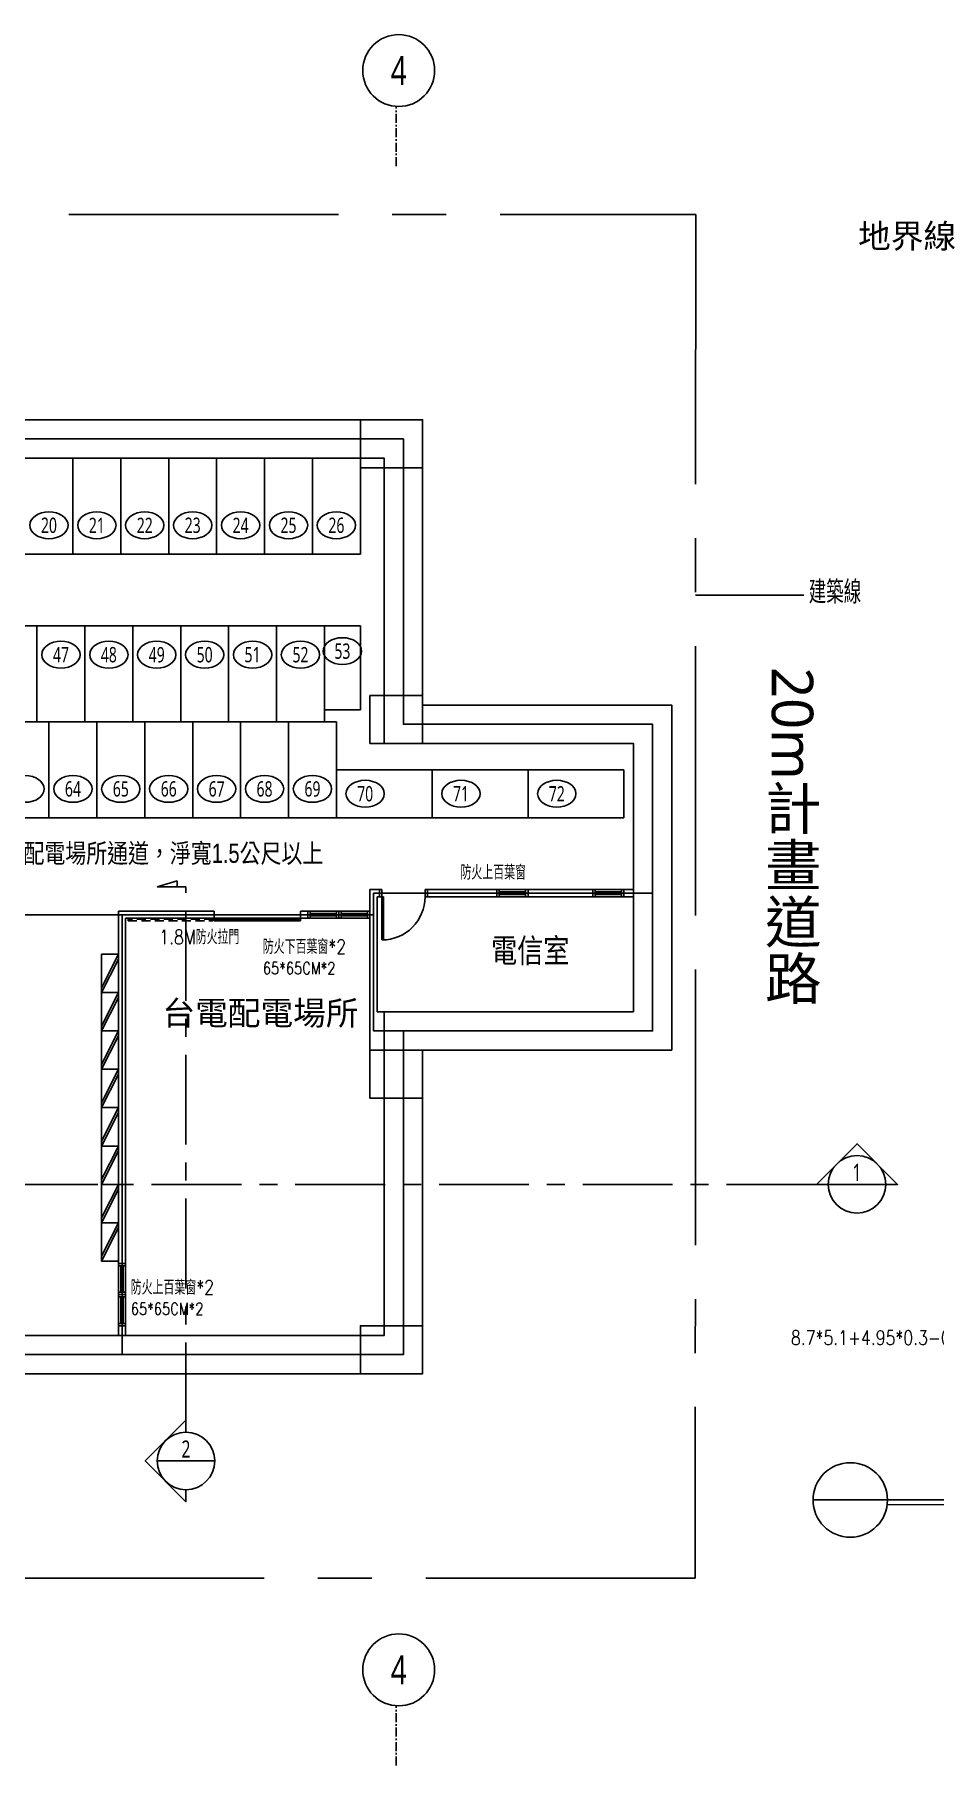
# Model space of a CAD drawing. Header units: millimetres. Extents: x -3377 to 119122, y -22007 to 15479.
# Drawn here: x 30040 to 31918, y 11767 to 15378 of the extents above; entities that cross this region are included whole.
import ezdxf
from ezdxf.enums import TextEntityAlignment as Align

# ---------------------------------------------------------------- set-up
doc = ezdxf.new("R2010")
doc.units = ezdxf.units.MM
doc.header["$LTSCALE"] = 150
doc.header["$MEASUREMENT"] = 0
doc.linetypes.add('CENTER', pattern=[2, 1.25, -0.25, 0.25, -0.25])
doc.linetypes.add('HIDDEN2', pattern=[0.1875, 0.125, -0.0625])
doc.layers.get('0').update_dxf_attribs({"plot": 0})
doc.layers.add('5', color=5, linetype='Continuous', lineweight=13)
for name, color, linetype, plot in [('AREA', 3, 'Continuous', False), ('LABEL', 1, 'Continuous', False), ('S-ARCH', 252, 'Continuous', False)]:
    doc.layers.add(name, color=color, linetype=linetype, plot=plot)
for name, color, linetype in [('COL', 1, 'Continuous'), ('Col-Line', 8, 'CENTER'), ('Duct', 1, 'Continuous'), ('E-TXT', 7, 'Continuous'), ('FIN', 5, 'Continuous'), ('GRID', 5, 'CENTER'), ('I-TXT', 7, 'Continuous'), ('OPEN', 4, 'Continuous'), ('PARK', 4, 'Continuous'), ('SYM', 3, 'Continuous'), ('TEXT', 2, 'Continuous'), ('TITLE', 6, 'Continuous'), ('WALL', 2, 'Continuous'), ('標註', 2, 'Continuous')]:
    doc.layers.add(name, color=color, linetype=linetype)
doc.styles.add('C1', font='', dxfattribs={"bigfont": 'japanese.shx'})
doc.styles.add('CHINA', font='romans.shx', dxfattribs={"width": 0.8, "bigfont": 'china.shx'})
doc.styles.add('CHINESET', font='c2.shx', dxfattribs={"bigfont": 'china.shx'})
doc.styles.add('HH', font='')
doc.styles.add('HHV', font='')
doc.styles.add('新細明體', font='')
doc.styles.get('C1').set_extended_font_data('微軟正黑體')
doc.styles.get('HH').set_extended_font_data('Microsoft JhengHei')
doc.styles.get('HHV').set_extended_font_data('@微軟正黑體')
doc.styles.get('新細明體').set_extended_font_data('PMingLiU')

# ---------------------------------------------------------------- blocks, each defined once
blk = doc.blocks.new('A$C355D51FE')
at = {"layer": '5', "color": 252, "linetype": 'Continuous'}
blk.add_lwpolyline([(2375.13494, -1047.60409), (3575.86351, -1047.60409)], dxfattribs=at)
at = {"layer": 'AREA', "color": 252}
blk.add_lwpolyline([(-585.00044, 1175), (-1835.22954, 1175, 1.444325546), (-2553.35215, -734.99995), (-1476.21436, -734.99995), (1364.99956, -734.99995), (1364.99956, -59.99995), (1884.99956, -59.99995), (1884.99956, 580.00005), (1364.99956, 580.00005), (1364.99956, 1175), (330, 1175), (330, 1205.00005), (-585.00044, 1205.00005)], format="xyb", close=True, dxfattribs=at)
for points in [[(1884.99956, 227.5), (1302.5, 227.5), (1302.5, 182.50005), (785, 182.50005), (325, 182.50005), (325, 22.5), (325, 15), (-232.5, 15), (-232.5, 192.5), (-872.50044, 192.5), (-872.50044, -262.5), (-1060.49956, -262.5), (-1060.5, -734.99995), (1364.99956, -734.99995), (1364.99956, -59.99995), (1884.99956, -59.99995)], [(1302.5, 227.5), (1884.99956, 227.5), (1884.99956, -59.99995), (1302.5, -59.99995)], [(777.5, 182.50005), (1302.5, 182.50005), (1302.5, -59.99995), (1364.99956, -59.99995), (1364.99956, -734.99995), (777.5, -734.99995)], [(785, 175.00005), (1295, 175.00005), (1295, -200), (1324.99956, -200), (1324.99956, -675), (1275, -675), (1275, -694.99995), (785, -694.99995)]]:
    blk.add_lwpolyline(points, close=True, dxfattribs=at)
at = {"layer": 'COL', "color": 252}
for points in [[(1275, 1215), (1405, 1215), (1405, 1115), (1275, 1115)], [(1275, 1215), (1405, 1215), (1405, 1115), (1275, 1115)], [(1295, 640), (1405, 640), (1405, 540), (1295, 540)], [(1295, 640), (1405, 640), (1405, 540), (1295, 540)], [(1295, -100), (1405, -100), (1405, -200), (1295, -200)], [(1295, -100), (1405, -100), (1405, -200), (1295, -200)], [(1275, -675), (1405, -675), (1405, -775), (1275, -775)], [(1275, -675), (1405, -675), (1405, -775), (1275, -775)]]:
    blk.add_lwpolyline(points, close=True, dxfattribs=at)
at = {"layer": 'Col-Line', "color": 252, "linetype": 'ByBlock'}
blk.add_circle((1355, 1943.64631), 75, dxfattribs=at)
at = {"layer": 'Duct', "color": 252, "linetype": 'CENTER', "ltscale": 3}
blk.add_lwpolyline([(-3833.34882, -1201.48446), (-3833.33714, 55.73711), (-3833.3549, 1643.22963), (1974.9, 1643.1), (1974.3809, 55.64961), (1973.9663, -1201.48446), (-1007.8204, -1201.48157)], close=True, dxfattribs=at)
blk.add_lwpolyline([(-3833.34882, -1201.48446), (-3833.33714, 55.73711), (-3833.3549, 1643.22963), (1974.9, 1643.1), (1974.3809, 55.64961), (1973.9663, -1201.48446), (-1007.8204, -1201.48157)], close=True, dxfattribs=at)
at = {"layer": 'FIN', "color": 252, "linetype": 'Continuous'}
for p, q in [((770, 100.00121), (735, 30.00121)), ((770, 90.00121), (735, 20.00121)), ((770, 20.00121), (735, -49.99879)), ((770, 10.00121), (735, -59.99879)), ((770, -59.99879), (735, -129.99879)), ((770, -69.99879), (735, -139.99879)), ((770, -139.99879), (735, -209.99879)), ((770, -149.99879), (735, -219.99879)), ((770, -219.99879), (735, -289.99879)), ((770, -229.99879), (735, -299.99879)), ((770, -299.99879), (735, -369.99879)), ((770, -309.99879), (735, -379.99879)), ((770, -379.99879), (735, -449.99879)), ((770, -389.99879), (735, -459.99879)), ((770, -459.99879), (735, -529.99879)), ((770, -469.99879), (735, -539.99879))]:
    blk.add_line(p, q, dxfattribs=at)
for points in [[(735, 100.00121), (735, 20.00121), (770, 20.00121), (770, 100.00121), (735, 100.00121)], [(735, 20.00121), (735, -59.99879), (770, -59.99879), (770, 20.00121), (735, 20.00121)], [(735, -59.99879), (735, -139.99879), (770, -139.99879), (770, -59.99879), (735, -59.99879)], [(735, -139.99879), (735, -219.99879), (770, -219.99879), (770, -139.99879), (735, -139.99879)], [(735, -219.99879), (735, -299.99879), (770, -299.99879), (770, -219.99879), (735, -219.99879)], [(735, -299.99879), (735, -379.99879), (770, -379.99879), (770, -299.99879), (735, -299.99879)], [(735, -379.99879), (735, -459.99879), (770, -459.99879), (770, -379.99879), (735, -379.99879)], [(735, -459.99879), (735, -539.99879), (770, -539.99879), (770, -459.99879), (735, -459.99879)]]:
    blk.add_lwpolyline(points, close=True, dxfattribs=at)
at = {"layer": 'GRID', "color": 252, "ltscale": 0.1}
blk.add_line((1350, 1744.381), (1350, 1868.64631), dxfattribs=at)
at = {"layer": 'I-TXT', "color": 252}
blk.add_lwpolyline([(1974.64162, 849.37598), (2200.6854, 849.37598)], dxfattribs=at)
at = {"layer": 'LABEL', "color": 252}
blk.add_lwpolyline([(2219.75507, -1038.46823), (3575.86351, -1038.46824)], dxfattribs=at)
at = {"layer": 'LABEL', "color": 252, "linetype": 'Continuous'}
blk.add_arc((2297.51512, -1038.46824), 77.76005, 180.0000015, 179.9999985, dxfattribs=at)
at = {"layer": 'OPEN', "color": 252, "linetype": 'Continuous'}
for p, q in [((1320, 235), (1315, 235)), ((1315, 220), (1320, 220)), ((1320, 220), (1320, 235)), ((1320, 220), (1320, 130)), ((1323, 220), (1320, 220)), ((1323, 130), (1323, 220)), ((1410, 220), (1410, 235)), ((1410, 235), (1415, 235)), ((1415, 220), (1410, 220)), ((1564.99956, 235), (1559.99956, 235)), ((1559.99956, 220), (1564.99956, 220)), ((1564.99956, 220), (1564.99956, 235)), ((1619.99956, 235), (1564.99956, 235)), ((1564.99956, 230), (1619.99956, 230)), ((1564.99956, 225), (1619.99956, 225)), ((1564.99956, 220), (1619.99956, 220)), ((1619.99956, 220), (1619.99956, 235)), ((1619.99956, 235), (1624.99956, 235)), ((1624.99956, 220), (1619.99956, 220)), ((1764.99956, 235), (1759.99956, 235)), ((1759.99956, 220), (1764.99956, 220)), ((1764.99956, 220), (1764.99956, 235)), ((1819.99956, 235), (1764.99956, 235)), ((1764.99956, 230), (1819.99956, 230)), ((1764.99956, 225), (1819.99956, 225)), ((1764.99956, 220), (1819.99956, 220)), ((1819.99956, 220), (1819.99956, 235)), ((1819.99956, 235), (1824.99956, 235)), ((1824.99956, 220), (1819.99956, 220)), ((1170, 190.00005), (1165, 190.00005)), ((1170, 175.00005), (1170, 190.00005)), ((1225, 190.00005), (1170, 190.00005)), ((1170, 185.00005), (1225, 185.00005)), ((1225, 175.00005), (1225, 190.00005)), ((1225, 190.00005), (1230, 190.00005)), ((1235, 190.00005), (1230, 190.00005)), ((1235, 175.00005), (1235, 190.00005)), ((1290, 190.00005), (1235, 190.00005)), ((1235, 185.00005), (1290, 185.00005)), ((1290, 175.00005), (1290, 190.00005)), ((1290, 190.00005), (1295, 190.00005)), ((1150, 173.00005), (970, 173.00005)), ((970, 173.00005), (970, 170.00005)), ((970, 170.00005), (1150, 170.00005)), ((1150, 170.00005), (1150, 173.00005)), ((1165, 175.00005), (1170, 175.00005)), ((1170, 180.00005), (1225, 180.00005)), ((1170, 175.00005), (1225, 175.00005)), ((1230, 175.00005), (1225, 175.00005)), ((1230, 175.00005), (1235, 175.00005)), ((1235, 180.00005), (1290, 180.00005)), ((1235, 175.00005), (1290, 175.00005)), ((1295, 175.00005), (1290, 175.00005)), ((1320, 130), (1323, 130)), ((770, -549.99995), (770, -544.99995)), ((785, -549.99995), (770, -549.99995)), ((770, -549.99995), (770, -604.99995)), ((775, -604.99995), (775, -549.99995)), ((780, -604.99995), (780, -549.99995)), ((785, -544.99995), (785, -549.99995)), ((785, -604.99995), (785, -549.99995)), ((785, -604.99995), (770, -604.99995)), ((770, -604.99995), (770, -609.99995)), ((770, -614.99995), (770, -609.99995)), ((785, -609.99995), (785, -604.99995)), ((785, -609.99995), (785, -614.99995)), ((785, -614.99995), (770, -614.99995)), ((770, -614.99995), (770, -669.99995)), ((775, -669.99995), (775, -614.99995)), ((780, -669.99995), (780, -614.99995)), ((785, -669.99995), (785, -614.99995)), ((785, -669.99995), (770, -669.99995)), ((770, -669.99995), (770, -674.99995)), ((785, -674.99995), (785, -669.99995))]:
    blk.add_line(p, q, dxfattribs=at)
at = {"layer": 'OPEN', "color": 252, "linetype": 'HIDDEN2'}
for p, q in [((968, 173.00005), (790, 173.00005)), ((790, 173.00005), (790, 170.00005)), ((790, 170.00005), (968, 170.00005))]:
    blk.add_line(p, q, dxfattribs=at)
at = {"layer": 'OPEN', "color": 252, "linetype": 'Continuous'}
blk.add_arc((1320, 220), 90, 270, 0, dxfattribs=at)
at = {"layer": 'PARK', "color": 252, "linetype": 'Continuous'}
for p, q in [((675, 1135), (575, 1135)), ((775, 1135), (675, 1135)), ((675, 1135), (675, 935)), ((675, 935), (675, 1135)), ((875, 1135), (775, 1135)), ((775, 1135), (775, 935)), ((775, 935), (775, 1135)), ((975, 1135), (875, 1135)), ((875, 1135), (875, 935)), ((875, 935), (875, 1135)), ((1075, 1135), (975, 1135)), ((975, 1135), (975, 935)), ((975, 935), (975, 1135)), ((1175, 1135), (1075, 1135)), ((1075, 1135), (1075, 935)), ((1075, 935), (1075, 1135)), ((1275, 1135), (1175, 1135)), ((1175, 1135), (1175, 935)), ((1175, 935), (1175, 1135)), ((1275, 935), (1275, 1135)), ((575, 935), (675, 935)), ((675, 935), (775, 935)), ((775, 935), (875, 935)), ((875, 935), (975, 935)), ((975, 935), (1075, 935)), ((1075, 935), (1175, 935)), ((1175, 935), (1275, 935)), ((500, 785), (600, 785)), ((600, 785), (600, 585)), ((600, 785), (700, 785)), ((600, 585), (600, 785)), ((700, 785), (800, 785)), ((700, 585), (700, 785)), ((700, 785), (700, 585)), ((800, 785), (900, 785)), ((800, 585), (800, 785)), ((800, 785), (800, 585)), ((900, 785), (1000, 785)), ((900, 585), (900, 785)), ((900, 785), (900, 585)), ((1000, 785), (1100, 785)), ((1000, 585), (1000, 785)), ((1000, 785), (1000, 585)), ((1100, 785), (1200, 785)), ((1100, 585), (1100, 785)), ((1100, 785), (1100, 585)), ((1200, 785), (1275, 785)), ((1200, 610), (1200, 785)), ((1200, 785), (1200, 585)), ((1275, 785), (1275, 610)), ((600, 585), (500, 585)), ((625, 585), (525, 585)), ((700, 585), (600, 585)), ((625, 385), (625, 585)), ((725, 585), (625, 585)), ((625, 585), (625, 385)), ((800, 585), (700, 585)), ((825, 585), (725, 585)), ((725, 585), (725, 385)), ((725, 385), (725, 585)), ((900, 585), (800, 585)), ((825, 385), (825, 585)), ((925, 585), (825, 585)), ((825, 585), (825, 385)), ((1000, 585), (900, 585)), ((1025, 585), (925, 585)), ((925, 585), (925, 385)), ((925, 385), (925, 585)), ((1100, 585), (1000, 585)), ((1025, 385), (1025, 585)), ((1125, 585), (1025, 585)), ((1025, 585), (1025, 385)), ((1200, 585), (1100, 585)), ((1225, 585), (1125, 585)), ((1125, 585), (1125, 385)), ((1125, 385), (1125, 585)), ((1275, 610), (1200, 610)), ((1225, 385), (1225, 585)), ((1225, 485), (1225, 385)), ((1425, 485), (1225, 485)), ((1425, 485), (1425, 385)), ((1625, 485), (1425, 485)), ((1425, 385), (1425, 485)), ((1625, 485), (1625, 385)), ((1825, 485), (1625, 485)), ((1625, 385), (1625, 485)), ((1825, 385), (1825, 485)), ((525, 385), (625, 385)), ((625, 385), (725, 385)), ((725, 385), (825, 385)), ((825, 385), (925, 385)), ((925, 385), (1025, 385)), ((1025, 385), (1125, 385)), ((1125, 385), (1225, 385)), ((1225, 385), (1425, 385)), ((1425, 385), (1625, 385)), ((1625, 385), (1825, 385))]:
    blk.add_line(p, q, dxfattribs=at)
at = {"layer": 'PARK', "color": 252}
for centre in [(625, 995), (725, 995), (825, 995), (925, 995), (1025, 995), (1125, 995), (1225, 995), (1237.5, 732.5), (650, 725), (750, 725), (850, 725), (950, 725), (1050, 725), (1150, 725), (575, 445), (675, 445), (775, 445), (875, 445), (975, 445), (1075, 445), (1175, 445), (1285, 435), (1485, 435), (1685, 435)]:
    blk.add_ellipse(centre, major_axis=(-40, 0), ratio=0.7, dxfattribs=at)
at = {"layer": 'SYM', "color": 252}
for p, q in [((850.9339, 241.00288), (892.9339, 253.00288)), ((892.9339, 253.00288), (892.9339, 241.00288)), ((910.9339, 241.00288), (850.9339, 241.00288)), ((2251.5962, -380.05807), (2371.5962, -380.05807)), ((970.9339, -957.14296), (850.9339, -957.14296))]:
    blk.add_line(p, q, dxfattribs=at)
at = {"layer": 'SYM', "color": 252, "linetype": 'CENTER'}
for p, q in [((910.9339, -897.14296), (910.9339, 241.00288)), ((2226.74339, -380.05807), (497.57513, -380.05807))]:
    blk.add_line(p, q, dxfattribs=at)
at = {"layer": 'SYM', "color": 252}
for points in [[(2251.5962, -380.05807), (2226.74339, -380.05807), (2311.5962, -295.20526), (2396.44902, -380.05807), (2371.5962, -380.05807)], [(910.9339, -897.14296), (910.9339, -872.29014), (826.08108, -957.14296), (910.9339, -1041.99577), (910.9339, -1017.14296)]]:
    blk.add_lwpolyline(points, dxfattribs=at)
for centre in [(2311.5962, -380.05807), (910.9339, -957.14296)]:
    blk.add_circle(centre, 60, dxfattribs=at)
at = {"layer": 'WALL', "color": 252}
for p, q in [((1295, 235), (1295, -100)), ((1315, 235), (1295, 235)), ((1310, -19.99995), (1310, 220)), ((1315, 220), (1310, 220)), ((1315, 235), (1315, 220)), ((1844.99956, 235), (1415, 235)), ((1415, 235), (1415, 220)), ((1844.99956, 220), (1415, 220)), ((1559.99956, 235), (1559.99956, 220)), ((1624.99956, 235), (1624.99956, 220)), ((1759.99956, 235), (1759.99956, 220)), ((1824.99956, 235), (1824.99956, 220)), ((770, 190.00005), (970, 190.00005)), ((770, -544.99995), (770, 190.00005)), ((970, 190.00005), (970, 175.00005)), ((1150, 190.00005), (1150, 175.00005)), ((1150, 190.00005), (1165, 190.00005)), ((1165, 190.00005), (1165, 175.00005)), ((1230, 190.00005), (1230, 175.00005)), ((785, 175.00005), (785, -544.99995)), ((970, 175.00005), (785, 175.00005)), ((1165, 175.00005), (1150, 175.00005)), ((1324.99956, -19.99995), (1310, -19.99995)), ((770, -544.99995), (785, -544.99995)), ((770, -609.99995), (785, -609.99995)), ((770, -694.99995), (770, -674.99995)), ((770, -674.99995), (785, -674.99995)), ((785, -674.99995), (785, -694.99995))]:
    blk.add_line(p, q, dxfattribs=at)
for points in [[(-625.00044, 1215), (-1820.34459, 1215, 1.4340276531), (-2553.35215, -774.99995), (-1476.21436, -774.99995), (1404.99956, -774.99995), (1404.99956, -99.99995), (1924.99956, -99.99995), (1924.99956, 620.00005), (1404.99956, 620.00005), (1404.99956, 1215), (370, 1215), (370, 1245.00005), (-625.00044, 1245.00005)], [(-545.00044, 1135), (-1850.42962, 1135, 1.4553440854), (-2553.35215, -694.99995), (-1476.21436, -694.99995), (1324.99956, -694.99995), (1324.99956, -19.99995), (1844.99956, -19.99995), (1844.99956, 540.00005), (1324.99956, 540.00005), (1324.99956, 1135), (290, 1135), (290, 1165.00005), (-545.00044, 1165.00005)]]:
    blk.add_lwpolyline(points, format="xyb", close=True, dxfattribs=at)
at = {"layer": 'Col-Line', "color": 252, "style": 'C1', "width": 0.75}
blk.add_text('4', height=60, dxfattribs=at).set_placement((1355, 1943.64631), align=Align.MIDDLE)
at = {"layer": 'E-TXT', "color": 252, "style": 'CHINESET', "width": 0.8}
blk.add_text('建築線', height=48, dxfattribs=at).set_placement((2210.92432, 831.63172))
at = {"layer": 'PARK', "color": 252, "style": 'C1', "width": 0.7}
for s, p in [('20', (625, 995)), ('21', (725, 995)), ('22', (825, 995)), ('23', (925, 995)), ('24', (1025, 995)), ('25', (1125, 995)), ('26', (1225, 995)), ('47', (650, 725)), ('48', (750, 725)), ('49', (850, 725)), ('50', (950, 725)), ('51', (1050, 725)), ('52', (1150, 725)), ('53', (1237.5, 732.5)), ('64', (675, 445)), ('65', (775, 445)), ('66', (875, 445)), ('67', (975, 445)), ('68', (1075, 445)), ('69', (1175, 445)), ('70', (1285, 435)), ('71', (1485, 435)), ('72', (1685, 435))]:
    blk.add_text(s, height=32, dxfattribs=at).set_placement(p, align=Align.MIDDLE)
at = {"layer": 'SYM', "color": 252, "style": 'C1', "width": 0.7}
for s, p in [('1', (2311.5962, -355.02122)), ('2', (910.9339, -932.1061))]:
    blk.add_text(s, height=36, dxfattribs=at).set_placement(p, align=Align.MIDDLE)
at = {"layer": 'TEXT', "color": 252, "style": 'HH'}
blk.add_text('地界線', height=50, dxfattribs=at).set_placement((2313.9219, 1573.36448, 0))
at = {"layer": 'TEXT', "color": 252, "style": 'HHV'}
blk.add_text('20m計畫道路', height=86.666667, rotation=270, dxfattribs=at).set_placement((2133.6361, 698.87086))
at = {"layer": 'TEXT', "color": 252, "style": 'CHINA', "width": 0.8}
for s, height, p in [('防火上百葉窗', 30, (1483.93951, 255.80606)), ('1.8M防火拉門', 30, (855.20002, 121.0306)), ('防火下百葉窗*2', 30, (1071.3456, 100.71981)), ('65*65CM*2', 25, (1071.3456, 58.46404)), ('防火上百葉窗*2', 30, (795.72989, -609.97138)), ('65*65CM*2', 25, (795.72989, -652.22715)), ('8.7*5.1+4.95*0.3-0.2*0.5=45.76㎡', 30, (2173.6925, -715.13141))]:
    blk.add_text(s, height=height, dxfattribs=at).set_placement(p)
at = {"layer": 'TITLE', "color": 252, "linetype": 'Continuous', "style": 'HH', "width": 0.8}
blk.add_text('電信室', height=50, dxfattribs=at).set_placement((1547.75325, 82.56342))
at = {"layer": 'TITLE', "color": 252, "linetype": 'Continuous', "style": 'HH'}
blk.add_text('台電配電場所', height=50, dxfattribs=at).set_placement((861.90357, -47.55492))
at = {"layer": '標註', "color": 252, "style": '新細明體', "width": 0.8}
blk.add_text('台電配電場所通道，淨寬1.5公尺以上', height=40, dxfattribs=at).set_placement((484.60758, 290.76925))
blk = doc.blocks.new('A$C704E4F0D')
at = {"layer": 'Col-Line', "color": 252, "linetype": 'ByBlock'}
blk.add_circle((1355, 2487.16344, 0), 75, dxfattribs=at)
at = {"layer": 'GRID', "color": 252, "ltscale": 0.1}
blk.add_line((1350, 2287.89813, 0), (1350, 2412.16344, 0), dxfattribs=at)
at = {"layer": 'Col-Line', "color": 252, "style": 'C1', "width": 0.75}
blk.add_text('4', height=60, dxfattribs=at).set_placement((1355, 2487.16344, 0), align=Align.MIDDLE)
blk = doc.blocks.new('2021-1102')
for name, p in [('A$C355D51FE', (17334.9, -2160.9)), ('A$C704E4F0D', (17334.9, -6041))]:
    blk.add_blockref(name, p)

msp = doc.modelspace()

# ---------------------------------------------------------------- block references
at = {"layer": 'S-ARCH'}
msp.add_blockref('2021-1102', (12110.4, 15520.27), dxfattribs=at)

doc.saveas('drawing.dxf')
